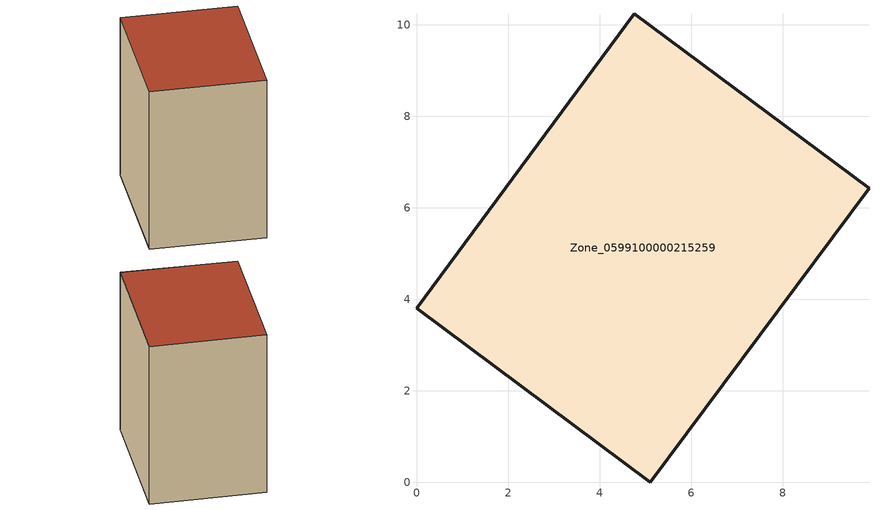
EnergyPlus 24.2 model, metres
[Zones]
Zone_0599100000215259
 floor ground (C_G): 9.89,6.43 5.11,0 0,3.8 4.76,10.24 z1.3
 wall outside (C_F): 9.89,6.43 4.76,10.24 0,3.8 5.11,0 9.89,6.43 z1.3:10.99
 roof outside (C_R): 5.11,0 9.89,6.43 4.76,10.24 0,3.8 z10.99
[BUILDING]
Pand.0599100000215259: North Axis=0; Terrain=City; Loads Convergence Tolerance Value=0.04; Temperature Convergence Tolerance Value=0.4; Solar Distribution=FullExterior; Maximum Number of Warmup Days=25; Minimum Number of Warmup Days=1
[Site:Location]
Rotterdam.The.Hague.AP_ZH_NLD Design_Conditions: Latitude=51.96; Longitude=4.45; Time Zone=1; Elevation=-4.5
[SITE:GROUNDTEMPERATURE:BUILDINGSURFACE]
18, 18, 18, 18, 18, 18, 18, 18, 18, 18, 18, 18
[MATERIAL] Thermal Absorptance=0.9; Solar Absorptance=0.7; Visible Absorptance=0.7
Name | Roughness | Thickness | Conductivity | Density | Specific Heat
G.TC.1946-1964 | MediumSmooth | 0.15 | 1 | 540 | 1210
F.TC.1946-1964 | Rough | 0.3 | 0.857143 | 1920 | 840
R.TC.1946-1964 | MediumRough | 0.2 | 0.235294 | 1500 | 1000
[CONSTRUCTION]
C_G: G.TC.1946-1964
C_F: F.TC.1946-1964
C_R: R.TC.1946-1964
[ZONE]
Zone_0599100000215259: Type=1; Multiplier=1; Ceiling Height=Autocalculate; Volume=Autocalculate; Floor Area=autocalculate; Part of Total Floor Area=Yes
[ZONEINFILTRATION:DESIGNFLOWRATE]
Infil_Zone_0599100000215259: Zone or ZoneList or Space or SpaceList=Zone_0599100000215259; Schedule=AlwaysOn; Design Flow Rate Calculation Method=Flow/Area; Flow Rate per Floor Area=0.003; Constant Term Coefficient=1; Temperature Term Coefficient=0; Velocity Term Coefficient=0; Velocity Squared Term Coefficient=0
[HVACTEMPLATE:ZONE:IDEALLOADSAIRSYSTEM]
Zone_0599100000215259: Maximum Heating Supply Air Temperature=50; Minimum Cooling Supply Air Temperature=13; Maximum Heating Supply Air Humidity Ratio=0.0156; Minimum Cooling Supply Air Humidity Ratio=0.0077; Heating Limit=NoLimit; Cooling Limit=NoLimit; Dehumidification Control Type=ConstantSensibleHeatRatio; Cooling Sensible Heat Ratio=0.7; Dehumidification Setpoint=60; Humidification Control Type=None; Humidification Setpoint=30; Outdoor Air Method=None; Outdoor Air Flow Rate per Person=0.00944; Outdoor Air Flow Rate per Zone Floor Area=0; Outdoor Air Flow Rate per Zone=0; Demand Controlled Ventilation Type=None; Outdoor Air Economizer Type=NoEconomizer; Heat Recovery Type=None; Sensible Heat Recovery Effectiveness=0.7; Latent Heat Recovery Effectiveness=0.65
[ZONECONTROL:THERMOSTAT]
ThermostatControl_Zone_0599100000215259: Zone or ZoneList=Zone_0599100000215259; Control Type Schedule=DualSetpointControlType; Control 1=Thermostat_Zone_0599100000215259; Temperature Difference Between Cutout And Setpoint=0
[THERMOSTATSETPOINT:DUALSETPOINT]
Thermostat_Zone_0599100000215259: Heating Setpoint Temperature Schedule=HeatingSetpoint_Zone_0599100000215259; Cooling Setpoint Temperature Schedule=CoolingSetpoint_Zone_0599100000215259
[SCHEDULE:COMPACT]
HeatingSetpoint_Zone_0599100000215259: Through: 12/31, For: AllDays, Until: 24:00, 21
CoolingSetpoint_Zone_0599100000215259: Through: 12/31, For: AllDays, Until: 24:00, 24
DualSetpointControlType: Through: 12/31, For: AllDays, Until: 24:00, 4
AlwaysOn: Through: 12/31, For: AllDays, Until: 24:00, 1
